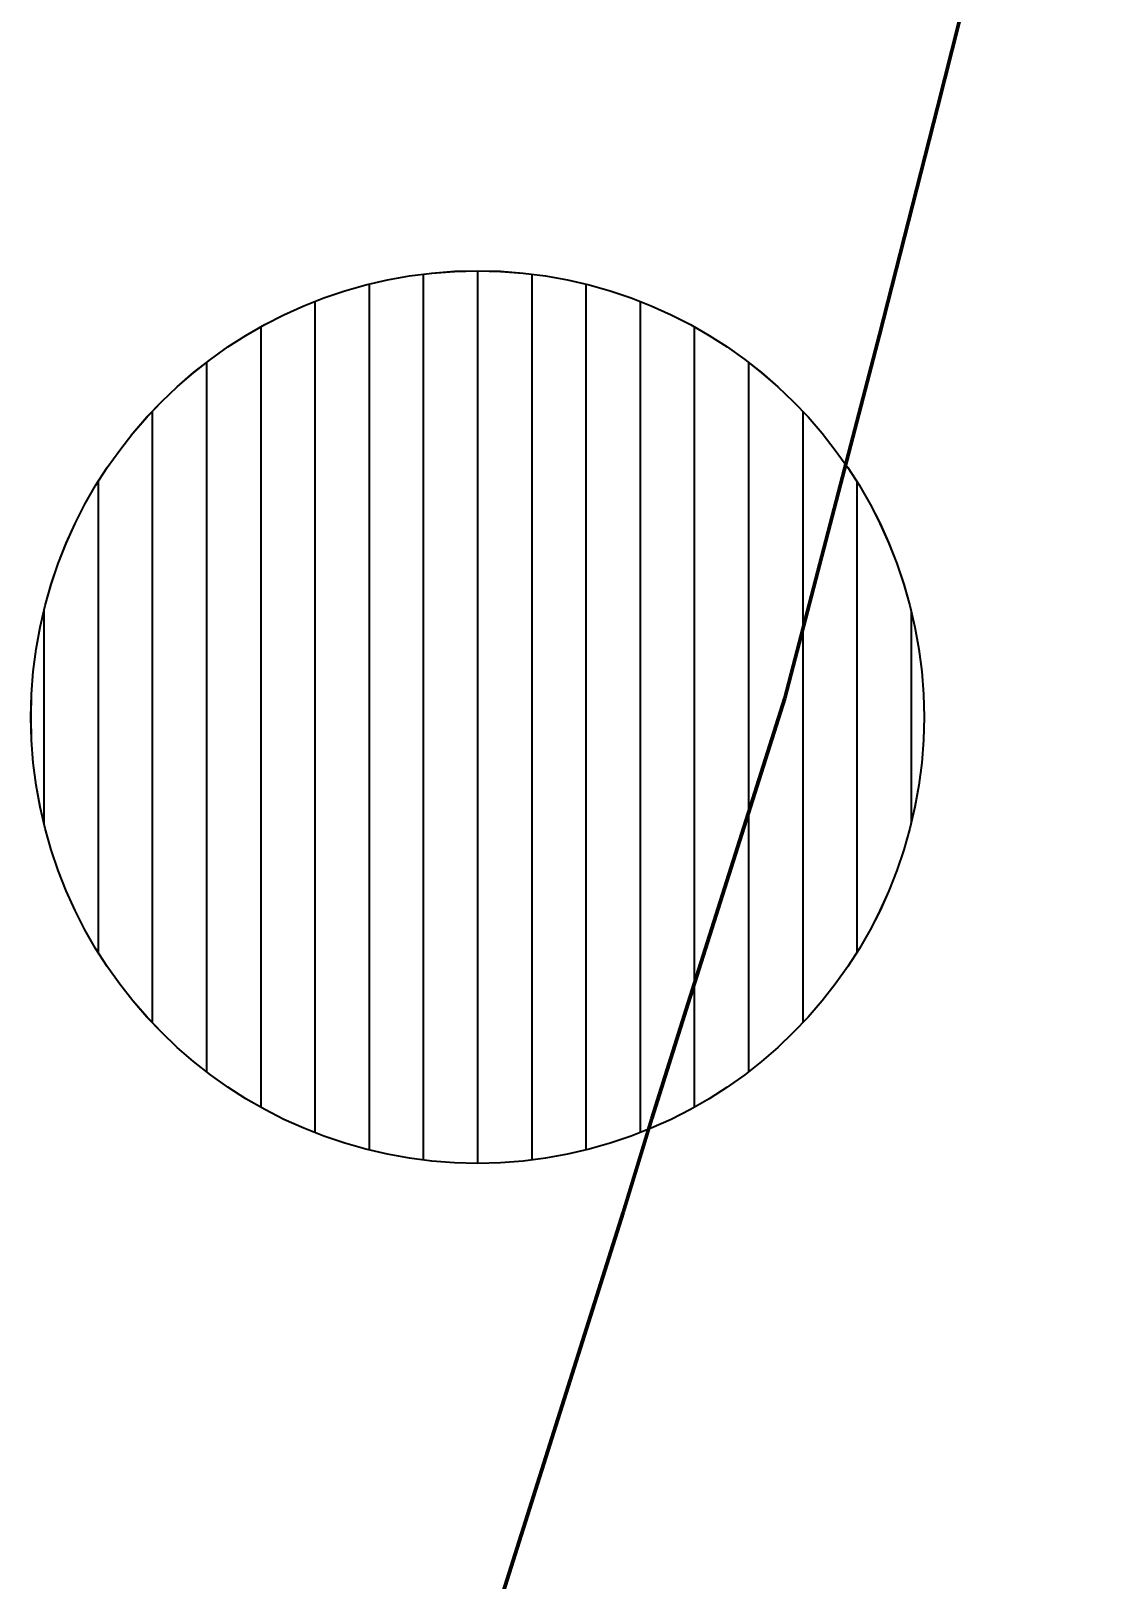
# Model space of a CAD drawing. Header units: metres. Extents: x 599858 to 604937, y 1147506 to 1148114.
# Drawn here: x 603411.652 to 603414.649, y 1147756.742 to 1147761.031 of the extents above; entities that cross this region are included whole.
import ezdxf

# ---------------------------------------------------------------- set-up
doc = ezdxf.new("R2010")
doc.units = ezdxf.units.M
doc.header["$MEASUREMENT"] = 0
doc.linetypes.add('DGN Style 7', pattern=[105.626894, 47.532102, -21.125379, 15.844034, -21.125379])
doc.layers.add('TF_E_---_Mast-_2', color=1, linetype='Continuous', lineweight=40)
doc.layers.add('TF_E_LS-_Kabl-_2', color=1, linetype='DGN Style 7', lineweight=70)

# ---------------------------------------------------------------- blocks, each defined once
blk = doc.blocks.new('ELMAST_11')
at = {"layer": 'TF_E_---_Mast-_2', "flags": 128}
for points in [[(-0.15, 1.226608), (-0.15, 0), (-0.15, -1.226608)], [(0, 1.235745), (0, 0), (0, -1.235745)], [(0.15, 1.226608), (0.15, 0), (0.15, -1.226608)], [(-0.3, 1.198777), (-0.3, 0), (-0.3, -1.198777)], [(0.3, 1.198777), (0.3, 0), (0.3, -1.198777)], [(-0.45, 1.150898), (-0.45, 0), (-0.45, -1.150898)], [(0.45, 1.150898), (0.45, 0), (0.45, -1.150898)], [(-0.6, 1.080309), (-0.6, 0), (-0.6, -1.080309)], [(0.6, 1.080309), (0.6, 0), (0.6, -1.080309)], [(-0.75, 0.982124), (-0.75, 0), (-0.75, -0.982124)], [(0.75, 0.982124), (0.75, 0), (0.75, -0.982124)], [(-0.9, 0.846798), (-0.9, 0), (-0.9, -0.846798)], [(0.9, 0.846798), (0.9, 0), (0.9, -0.846798)], [(-1.05, 0.651588), (-1.05, 0), (-1.05, -0.651588)], [(1.05, 0.651588), (1.05, 0), (1.05, -0.651588)], [(-1.2, 0.295071), (-1.2, 0), (-1.2, -0.295071)], [(1.2, 0.295071), (1.2, 0), (1.2, -0.295071)]]:
    blk.add_lwpolyline(points, dxfattribs=at)
at = {"layer": 'TF_E_---_Mast-_2'}
blk.add_circle((0, 0), 1.235745, dxfattribs=at)
blk = doc.blocks.new('ELMAST')
at = {"layer": 'TF_E_---_Mast-_2', "flags": 128}
for points in [[(-0.15, 1.226608), (-0.15, 0), (-0.15, -1.226608)], [(0, 1.235745), (0, 0), (0, -1.235745)], [(0.15, 1.226608), (0.15, 0), (0.15, -1.226608)], [(-0.3, 1.198777), (-0.3, 0), (-0.3, -1.198777)], [(0.3, 1.198777), (0.3, 0), (0.3, -1.198777)], [(-0.45, 1.150898), (-0.45, 0), (-0.45, -1.150898)], [(0.45, 1.150898), (0.45, 0), (0.45, -1.150898)], [(-0.6, 1.080309), (-0.6, 0), (-0.6, -1.080309)], [(0.6, 1.080309), (0.6, 0), (0.6, -1.080309)], [(-0.75, 0.982124), (-0.75, 0), (-0.75, -0.982124)], [(0.75, 0.982124), (0.75, 0), (0.75, -0.982124)], [(-0.9, 0.846798), (-0.9, 0), (-0.9, -0.846798)], [(0.9, 0.846798), (0.9, 0), (0.9, -0.846798)], [(-1.05, 0.651588), (-1.05, 0), (-1.05, -0.651588)], [(1.05, 0.651588), (1.05, 0), (1.05, -0.651588)], [(-1.2, 0.295071), (-1.2, 0), (-1.2, -0.295071)], [(1.2, 0.295071), (1.2, 0), (1.2, -0.295071)]]:
    blk.add_lwpolyline(points, dxfattribs=at)
at = {"layer": 'TF_E_---_Mast-_2'}
blk.add_circle((0, 0), 1.235745, dxfattribs=at)

msp = doc.modelspace()

# ---------------------------------------------------------------- linework, layer by layer
at = {"layer": 'TF_E_LS-_Kabl-_2', "flags": 128}
for points in [[(603416.42, 1147773.81), (603416.53, 1147773.01), (603416.54, 1147772.97), (603416.55, 1147772.89), (603416.59, 1147772.59), (603416.66, 1147772.11), (603416.803058, 1147771.099155), (603416.59, 1147770.28), (603416.52, 1147770.01), (603416.01, 1147768.04), (603415.83, 1147767.34), (603415.82, 1147767.28), (603415.81, 1147767.25), (603415.59, 1147766.39), (603415.39, 1147765.61), (603415.37, 1147765.55), (603415.3, 1147765.27), (603415.28, 1147765.19), (603414.89, 1147763.66), (603414.87, 1147763.57), (603414.71, 1147762.96), (603414.67, 1147762.82), (603414.16, 1147760.82), (603414, 1147760.19), (603413.73773, 1147759.184191), (603413.47, 1147758.34), (603413.37, 1147758.02), (603413.29, 1147757.76), (603412.163184, 1147754.192964)], [(603416.42, 1147773.81), (603416.53, 1147773.01), (603416.54, 1147772.97), (603416.55, 1147772.89), (603416.59, 1147772.59), (603416.66, 1147772.11), (603416.803057, 1147771.099121), (603416.59, 1147770.28), (603416.52, 1147770.01), (603416.01, 1147768.04), (603415.83, 1147767.34), (603415.82, 1147767.28), (603415.81, 1147767.25), (603415.59, 1147766.39), (603415.39, 1147765.61), (603415.37, 1147765.55), (603415.3, 1147765.27), (603415.28, 1147765.19), (603414.89, 1147763.66), (603414.87, 1147763.57), (603414.71, 1147762.96), (603414.67, 1147762.82), (603414.16, 1147760.82), (603414, 1147760.19), (603413.737718, 1147759.184189), (603413.47, 1147758.34), (603413.37, 1147758.02), (603413.29, 1147757.76), (603412.163192, 1147754.192992)]]:
    msp.add_lwpolyline(points, dxfattribs=at)

# ---------------------------------------------------------------- block references
at = {"layer": 'TF_E_---_Mast-_2'}
for name, p in [('ELMAST', (603412.887298, 1147759.131771)), ('ELMAST_11', (603412.887333, 1147759.13182))]:
    msp.add_blockref(name, p, dxfattribs=at)

doc.saveas('drawing.dxf')
